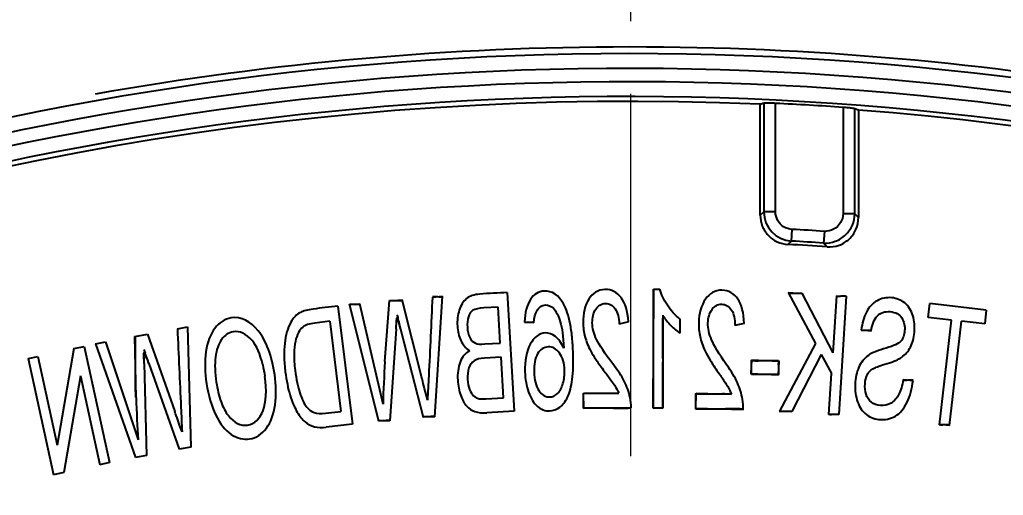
# Model space of a CAD drawing. Header units: millimetres. Extents: x 3054 to 4939, y -1170 to 130.
# Drawn here: x 4472.23 to 4505.29, y -112.8 to -96.8 of the extents above; entities that cross this region are included whole.
import ezdxf

# ---------------------------------------------------------------- set-up
doc = ezdxf.new("R2010")
doc.units = ezdxf.units.MM
doc.header["$LTSCALE"] = 16.335
doc.header["$PDMODE"] = 3
doc.header["$PDSIZE"] = 0.3125
doc.linetypes.add('CENTER', pattern=[0.6, 0.375, -0.075, 0.075, -0.075])
doc.layers.get('0').update_dxf_attribs({"linetype": 'CONTINUOUS'})
doc.layers.get('Defpoints').update_dxf_attribs({"linetype": 'CONTINUOUS'})
doc.layers.add('center', color=1, linetype='CENTER', lineweight=9)
doc.styles.get("Standard").update_dxf_attribs({"font": 'txt', "width": 0.8})
doc.dimstyles.get("Standard").update_dxf_attribs({"dimtxt": 0.15625, "dimasz": 0.1875, "dimexe": 0.125, "dimexo": 0.0625, "dimtad": 0, "dimtih": 1, "dimtoh": 1, "dimdsep": 46, "dimtxsty": 'Standard', "dimcen": 0.09, "dimadec": 0, "dimazin": 0, "dimtp": 0.01, "dimtm": 0.01, "dimtfac": 1, "dimtofl": 0, "dimtmove": 0, "dimatfit": 3, "dimfxl": 0, "dimtolj": 1, "dimarcsym": 0})

# ---------------------------------------------------------------- blocks, each defined once
blk = doc.blocks.new('*D324')
at = {"color": 4, "lineweight": -2}
blk.add_line((4492.764, -69.032), (4492.764, -39.248), dxfattribs=at)
at = {"layer": 'Defpoints', "color": 0}
for p in [(4492.764, -39.248), (4492.764, -69.032), (4492.764, -205.077)]:
    blk.add_point(p, dxfattribs=at)
at = {"color": 6, "insert": (4492.764, -34.248), "char_height": 5, "attachment_point": 5, "rotation": 90}
blk.add_mtext('\\A1;0.00', dxfattribs=at)
blk = doc.blocks.new('*D337')
at = {"color": 4, "lineweight": -2}
for p, q in [((4598.716, -49.248), (4598.716, -39.248)), ((4598.263, -59.248), (4598.716, -49.248)), ((4598.263, -198.122), (4598.263, -59.248))]:
    blk.add_line(p, q, dxfattribs=at)
at = {"layer": 'Defpoints', "color": 0}
for p in [(4598.716, -39.248), (4598.263, -198.122), (4492.764, -205.077)]:
    blk.add_point(p, dxfattribs=at)
at = {"color": 6, "insert": (4598.716, -30.581), "char_height": 5, "attachment_point": 5, "rotation": 90}
blk.add_mtext('\\A1;105.50', dxfattribs=at)
blk = doc.blocks.new('*D338')
at = {"color": 4, "lineweight": -2}
blk.add_line((4621.264, -84.428), (4621.264, -39.248), dxfattribs=at)
at = {"layer": 'Defpoints', "color": 0}
for p in [(4621.264, -39.248), (4621.264, -84.428), (4492.764, -205.077)]:
    blk.add_point(p, dxfattribs=at)
at = {"color": 6, "insert": (4621.264, -30.248), "char_height": 5, "attachment_point": 5, "rotation": 90}
blk.add_mtext('\\A1;128.50', dxfattribs=at)
blk = doc.blocks.new('*D325')
at = {"color": 4, "lineweight": -2}
blk.add_line((4624.779, -87.077), (4659.37, -87.077), dxfattribs=at)
at = {"layer": 'Defpoints', "color": 0}
for p in [(4624.779, -87.077), (4659.37, -87.077), (4492.764, -205.077)]:
    blk.add_point(p, dxfattribs=at)
at = {"color": 6, "insert": (4667.37, -87.077), "char_height": 5, "attachment_point": 5}
blk.add_mtext('\\A1;118.00', dxfattribs=at)
blk = doc.blocks.new('*D344')
at = {"color": 4, "lineweight": -2}
blk.add_line((4360.655, -87.077), (4327.293, -87.077), dxfattribs=at)
at = {"layer": 'Defpoints', "color": 0}
for p in [(4327.293, -87.077), (4360.655, -87.077), (4492.764, -205.077)]:
    blk.add_point(p, dxfattribs=at)
at = {"color": 6, "insert": (4319.293, -87.077), "char_height": 5, "attachment_point": 5}
blk.add_mtext('\\A1;118.00', dxfattribs=at)
blk = doc.blocks.new('*D329')
at = {"color": 4, "lineweight": -2}
blk.add_line((4364.264, -83.83), (4364.264, -39.373), dxfattribs=at)
at = {"layer": 'Defpoints', "color": 0}
for p in [(4364.264, -39.373), (4364.264, -83.83), (4492.764, -205.077)]:
    blk.add_point(p, dxfattribs=at)
at = {"color": 6, "insert": (4364.264, -30.373), "char_height": 5, "attachment_point": 5, "rotation": 90}
blk.add_mtext('\\A1;128.50', dxfattribs=at)
blk = doc.blocks.new('*D353')
at = {"color": 4, "lineweight": -2}
blk.add_line((4399.725, -185.979), (4399.725, -38.74), dxfattribs=at)
at = {"layer": 'Defpoints', "color": 0}
for p in [(4399.725, -38.74), (4399.725, -185.979), (4492.764, -205.077)]:
    blk.add_point(p, dxfattribs=at)
at = {"color": 6, "insert": (4399.725, -31.073), "char_height": 5, "attachment_point": 5, "rotation": 90}
blk.add_mtext('\\A1;93.04', dxfattribs=at)
blk = doc.blocks.new('*D354')
at = {"color": 4, "lineweight": -2}
blk.add_line((4417.363, -157.922), (4417.363, -38.74), dxfattribs=at)
at = {"layer": 'Defpoints', "color": 0}
for p in [(4417.363, -38.74), (4417.363, -157.922), (4492.764, -205.077)]:
    blk.add_point(p, dxfattribs=at)
at = {"color": 6, "insert": (4417.363, -31.073), "char_height": 5, "attachment_point": 5, "rotation": 90}
blk.add_mtext('\\A1;75.40', dxfattribs=at)
blk = doc.blocks.new('*D355')
at = {"color": 4, "lineweight": -2}
for p, q in [((4442.712, -48.74), (4442.712, -38.74)), ((4436.458, -58.74), (4442.712, -48.74)), ((4436.458, -156.917), (4436.458, -58.74))]:
    blk.add_line(p, q, dxfattribs=at)
at = {"layer": 'Defpoints', "color": 0}
for p in [(4442.712, -38.74), (4436.458, -156.917), (4492.764, -205.077)]:
    blk.add_point(p, dxfattribs=at)
at = {"color": 6, "insert": (4442.712, -31.407), "char_height": 5, "attachment_point": 5, "rotation": 90}
blk.add_mtext('\\A1;56.31', dxfattribs=at)
blk = doc.blocks.new('*D356')
at = {"color": 4, "lineweight": -2}
blk.add_line((4431.433, -181.037), (4431.433, -38.74), dxfattribs=at)
at = {"layer": 'Defpoints', "color": 0}
for p in [(4431.433, -38.74), (4431.433, -181.037), (4492.764, -205.077)]:
    blk.add_point(p, dxfattribs=at)
at = {"color": 6, "insert": (4431.433, -31.407), "char_height": 5, "attachment_point": 5, "rotation": 90}
blk.add_mtext('\\A1;61.33', dxfattribs=at)

msp = doc.modelspace()

# ---------------------------------------------------------------- linework, layer by layer
at = {"color": 6, "linetype": 'Continuous'}
for p, q in [((4497.119, -103.375), (4497.119, -99.642)), ((4497.238, -99.612), (4497.238, -103.263)), ((4497.632, -103.263), (4497.632, -99.613)), ((4499.905, -99.75), (4499.905, -103.331)), ((4500.299, -103.331), (4500.299, -99.796)), ((4500.418, -99.841), (4500.418, -103.458)), ((4497.119, -103.375), (4497.238, -103.263)), ((4497.632, -103.263), (4497.238, -103.263)), ((4500.299, -103.331), (4499.905, -103.331)), ((4500.299, -103.331), (4500.418, -103.458)), ((4498.167, -104.246), (4498.189, -103.853)), ((4499.274, -103.92), (4499.247, -104.314)), ((4498.167, -104.246), (4498.049, -104.359)), ((4499.365, -104.441), (4499.247, -104.314)), ((4486.102, -106.134), (4486.444, -106.103)), ((4486.177, -110.161), (4486.444, -106.103)), ((4488.614, -105.978), (4488.851, -109.971)), ((4493.52, -109.865), (4493.545, -105.865)), ((4493.545, -105.865), (4493.745, -105.867)), ((4498.06, -105.983), (4498.972, -107.693)), ((4498.06, -105.983), (4498.526, -106.012)), ((4498.519, -105.998), (4499.556, -108.011)), ((4499.678, -106.085), (4499.556, -108.011)), ((4499.678, -106.085), (4500.011, -106.106)), ((4500.011, -106.096), (4499.759, -110.088)), ((4482.926, -106.436), (4483.412, -110.407)), ((4484.297, -110.313), (4483.308, -106.37)), ((4483.311, -106.385), (4483.656, -106.354)), ((4484.44, -109.739), (4483.656, -106.354)), ((4484.504, -108.303), (4484.654, -106.245)), ((4484.653, -106.264), (4485.08, -106.226)), ((4485.756, -108.896), (4485.08, -106.226)), ((4502.768, -106.82), (4502.821, -106.352)), ((4504.716, -106.568), (4502.821, -106.352)), ((4488.309, -106.467), (4487.827, -106.495)), ((4488.381, -107.68), (4488.309, -106.467)), ((4493.849, -106.751), (4493.83, -109.867)), ((4504.716, -106.568), (4504.663, -107.035)), ((4482.652, -106.943), (4482.144, -107.005)), ((4482.652, -106.943), (4483.023, -109.981)), ((4489.507, -107), (4489.195, -106.972)), ((4492.69, -106.961), (4492.382, -107.045)), ((4494.421, -106.87), (4494.418, -107.344)), ((4496.577, -107.019), (4496.266, -107.089)), ((4503.55, -106.908), (4502.768, -106.82)), ((4503.149, -110.434), (4503.55, -106.908)), ((4503.483, -110.453), (4503.881, -106.946)), ((4504.663, -107.035), (4503.881, -106.946)), ((4476.099, -107.462), (4476.52, -107.384)), ((4476.52, -107.384), (4477.441, -109.98)), ((4477.529, -107.197), (4477.867, -107.135)), ((4477.867, -107.135), (4477.976, -111.182)), ((4484.879, -107.196), (4484.667, -110.296)), ((4485.032, -107.209), (4485.785, -110.178)), ((4500.847, -107.274), (4500.515, -107.244)), ((4474.774, -107.706), (4475.114, -107.643)), ((4474.774, -107.706), (4476.119, -111.525)), ((4475.114, -107.643), (4476.209, -110.941)), ((4476.139, -109.506), (4476.099, -107.462)), ((4487.86, -107.711), (4488.381, -107.68)), ((4498.972, -107.693), (4497.761, -109.972)), ((4474.048, -107.868), (4473.485, -111.121)), ((4474.048, -107.868), (4474.395, -107.793)), ((4474.395, -107.793), (4475.247, -111.701)), ((4499.169, -108.062), (4498.178, -109.985)), ((4499.169, -108.062), (4499.512, -108.707)), ((4472.508, -108.204), (4472.834, -108.133)), ((4472.508, -108.204), (4473.36, -112.112)), ((4472.834, -108.133), (4473.485, -111.121)), ((4476.41, -108.368), (4476.486, -111.458)), ((4476.564, -108.367), (4477.588, -111.254)), ((4488.409, -108.15), (4487.85, -108.183)), ((4488.49, -109.521), (4488.409, -108.15)), ((4496.814, -108.719), (4496.835, -108.249)), ((4496.835, -108.249), (4497.74, -108.289)), ((4497.74, -108.289), (4497.719, -108.759)), ((4497.719, -108.759), (4496.814, -108.719)), ((4499.424, -110.088), (4499.512, -108.707)), ((4474.27, -108.786), (4473.707, -112.037)), ((4474.27, -108.786), (4474.92, -111.772)), ((4501.922, -108.906), (4502.255, -108.936)), ((4491.177, -109.377), (4492.361, -109.359)), ((4491.185, -109.887), (4491.177, -109.377)), ((4494.95, -109.878), (4494.964, -109.369)), ((4494.964, -109.369), (4496.148, -109.401)), ((4487.892, -109.557), (4488.49, -109.521)), ((4482.507, -110.044), (4483.023, -109.981)), ((4488.851, -109.971), (4487.925, -110.026)), ((4492.782, -109.863), (4491.185, -109.887)), ((4493.83, -109.867), (4493.52, -109.865)), ((4496.546, -109.922), (4494.95, -109.878)), ((4498.171, -109.998), (4497.761, -109.972)), ((4499.758, -110.098), (4499.425, -110.077)), ((4483.412, -110.407), (4482.534, -110.514)), ((4484.668, -110.279), (4484.297, -110.313)), ((4486.178, -110.143), (4485.785, -110.178)), ((4503.483, -110.453), (4503.151, -110.416)), ((4477.976, -111.182), (4477.588, -111.254)), ((4475.247, -111.701), (4474.92, -111.772)), ((4476.486, -111.458), (4476.119, -111.525)), ((4473.707, -112.037), (4473.36, -112.112))]:
    msp.add_line(p, q, dxfattribs=at)
for centre, radius, start, end in [((4492.738, -200.047), 102.331, 79.88634, 100.11366), ((4492.738, -200.047), 102.106, 14.82382, 151.07152), ((4492.738, -200.047), 101.607, 14.8262, 150.88167), ((4492.738, -200.047), 101.159, 14.89345, 150.74007), ((4492.738, -200.047), 100.659, 14.89585, 150.80622), ((4492.738, -200.047), 100.5, 87.50192, 136.84821), ((4492.738, -200.047), 100.553, 85.91285, 87.21069), ((4492.738, -200.047), 100.5, 43.15179, 85.61752), ((4498.236, -103.25), 0.999, 180.7435, 266.014), ((4492.738, -200.047), 96.348, 86.11034, 86.75688), ((4492.738, -200.047), 95.835, 86.03502, 86.82338), ((4492.738, -200.047), 95.954, 86.11034, 86.75688), ((4546.062, -91.42), 63.039, 194.05117, 194.17079), ((4544.605, -91.787), 61.536, 194.04976, 194.16945), ((4403.078, -101.591), 81.993, 356.08053, 356.32795), ((4402.993, -101.585), 82.078, 356.08063, 356.32498), ((4535.868, -86.989), 63.039, 199.36954, 199.48917), ((4534.458, -87.487), 61.544, 199.36815, 199.48782), ((4394.442, -110.37), 81.993, 1.39891, 1.64633), ((4394.357, -110.372), 82.078, 1.39901, 1.64336), ((4523.026, -110.728), 38.599, 176.399, 178.532)]:
    msp.add_arc(centre, radius, start, end, dxfattribs=at)
for centre, major_axis, start_param, end_param in [((4525.079, -200.047), (108.81, 0), 1.829543, 1.830674), ((4459.229, -200.047), (112.742, 0), 1.196803, 1.197936)]:
    msp.add_ellipse(centre, major_axis=major_axis, ratio=0.954809, start_param=start_param, end_param=end_param, dxfattribs=at)
for points, knots in [([(4497.632, -99.613), (4497.572, -99.61), (4497.465, -99.606), (4497.334, -99.607), (4497.261, -99.606), (4497.238, -99.612)], [0, 0, 0, 0, 0.455859, 0.813983, 1, 1, 1, 1]), ([(4500.299, -99.796), (4500.276, -99.787), (4500.203, -99.779), (4500.072, -99.762), (4499.965, -99.754), (4499.905, -99.75)], [0, 0, 0, 0, 0.187762, 0.545861, 1, 1, 1, 1]), ([(4497.119, -103.375), (4497.119, -103.5), (4497.166, -103.75), (4497.369, -104.07), (4497.677, -104.291), (4497.924, -104.352), (4498.049, -104.359)], [0, 0, 0, 0, 0.251896, 0.499951, 0.747869, 1, 1, 1, 1]), ([(4498.189, -103.853), (4498.09, -103.844), (4497.893, -103.787), (4497.68, -103.561), (4497.634, -103.361), (4497.632, -103.263)], [0, 0, 0, 0, 0.335983, 0.666224, 1, 1, 1, 1]), ([(4499.247, -104.314), (4499.379, -104.321), (4499.653, -104.279), (4500.002, -104.06), (4500.239, -103.726), (4500.297, -103.46), (4500.299, -103.331)], [0, 0, 0, 0, 0.248693, 0.50349, 0.75646, 1, 1, 1, 1]), ([(4499.905, -103.331), (4499.903, -103.433), (4499.842, -103.648), (4499.6, -103.877), (4499.379, -103.923), (4499.274, -103.92)], [0, 0, 0, 0, 0.323391, 0.667469, 1, 1, 1, 1]), ([(4499.365, -104.441), (4499.5, -104.45), (4499.774, -104.414), (4500.126, -104.201), (4500.363, -103.865), (4500.418, -103.593), (4500.418, -103.458)], [0, 0, 0, 0, 0.252205, 0.499952, 0.747676, 1, 1, 1, 1]), ([(4488.614, -105.978), (4488.46, -105.987), (4488.156, -106.008), (4487.744, -106.019), (4487.428, -106.069), (4487.176, -106.208), (4486.97, -106.556), (4486.907, -107.11), (4487.027, -107.612), (4487.221, -107.854), (4487.345, -107.938)], [0, 0, 0, 0, 0.122015, 0.24403, 0.318414, 0.392798, 0.543324, 0.698933, 0.849311, 1, 1, 1, 1]), ([(4491.897, -105.876), (4491.666, -105.88), (4491.294, -106.125), (4491.128, -106.839), (4491.188, -107.312), (4491.229, -107.463)], [0, 0, 0, 0, 0.396534, 0.794317, 1, 1, 1, 1]), ([(4495.83, -105.901), (4495.6, -105.896), (4495.219, -106.125), (4495.02, -106.831), (4495.062, -107.306), (4495.097, -107.459)], [0, 0, 0, 0, 0.39606, 0.794156, 1, 1, 1, 1]), ([(4496.577, -107.019), (4496.567, -106.665), (4496.425, -106.117), (4496.057, -105.909), (4495.83, -105.901)], [0, 0, 0, 0, 0.50458, 1, 1, 1, 1]), ([(4482.926, -106.436), (4482.647, -106.47), (4482.143, -106.516), (4481.758, -106.601), (4481.663, -106.649)], [0, 0, 0, 0, 0.594904, 1, 1, 1, 1]), ([(4486.102, -106.134), (4486.06, -107.015), (4486.007, -108.171), (4485.948, -109.333), (4485.935, -109.604)], [0, 0, 0, 0, 0.761403, 1, 1, 1, 1]), ([(4489.895, -107.339), (4489.693, -107.348), (4489.331, -107.62), (4489.15, -108.51), (4489.307, -109.378), (4489.609, -109.869), (4490.015, -110.01), (4490.394, -109.876), (4490.659, -109.542), (4490.798, -109.046), (4490.839, -108.51), (4490.836, -107.999), (4490.8, -107.468), (4490.712, -106.868), (4490.6, -106.53), (4490.506, -106.358)], [0, 0, 0, 0, 0.13176, 0.265388, 0.354113, 0.443303, 0.533073, 0.608524, 0.683975, 0.758832, 0.79626, 0.833688, 0.875266, 0.916844, 1, 1, 1, 1]), ([(4491.62, -107.558), (4491.525, -107.369), (4491.431, -106.993), (4491.553, -106.499), (4491.779, -106.351), (4491.909, -106.346)], [0, 0, 0, 0, 0.34257, 0.676575, 1, 1, 1, 1]), ([(4501.869, -108.16), (4501.996, -108.072), (4502.195, -107.845), (4502.334, -107.329), (4502.284, -106.73), (4502.101, -106.435), (4501.976, -106.331)], [0, 0, 0, 0, 0.245578, 0.488473, 0.745191, 1, 1, 1, 1]), ([(4480.811, -109.754), (4480.856, -109.432), (4480.836, -108.757), (4480.608, -107.847), (4480.147, -107.016), (4479.675, -106.785), (4479.339, -106.833)], [0, 0, 0, 0, 0.211934, 0.409251, 0.606569, 1, 1, 1, 1]), ([(4481.663, -106.649), (4481.529, -106.72), (4481.285, -106.981), (4481.13, -107.539), (4481.107, -108.133), (4481.158, -108.777), (4481.306, -109.491), (4481.555, -110.042), (4481.812, -110.362), (4482.017, -110.467), (4482.136, -110.497)], [0, 0, 0, 0, 0.119885, 0.277447, 0.357829, 0.438212, 0.577495, 0.717553, 0.858776, 1, 1, 1, 1]), ([(4487.827, -106.495), (4487.655, -106.509), (4487.432, -106.551), (4487.295, -106.765), (4487.255, -107.167), (4487.309, -107.406), (4487.357, -107.496)], [0, 0, 0, 0, 0.246116, 0.489767, 0.733417, 1, 1, 1, 1]), ([(4493.849, -106.751), (4493.917, -106.864), (4494.112, -107.107), (4494.328, -107.288), (4494.418, -107.344)], [0, 0, 0, 0, 0.5017, 1, 1, 1, 1]), ([(4495.484, -107.57), (4495.397, -107.378), (4495.321, -106.992), (4495.411, -106.676), (4495.498, -106.551)], [0, 0, 0, 0, 0.506329, 1, 1, 1, 1]), ([(4500.847, -107.274), (4500.884, -107.046), (4501.018, -106.708), (4501.302, -106.609), (4501.483, -106.622)], [0, 0, 0, 0, 0.501992, 1, 1, 1, 1]), ([(4479.339, -106.833), (4479.118, -106.869), (4478.736, -107.114), (4478.43, -107.922), (4478.459, -109.072), (4478.784, -110.177), (4479.136, -110.62), (4479.34, -110.752)], [0, 0, 0, 0, 0.194245, 0.390667, 0.588998, 0.79422, 1, 1, 1, 1]), ([(4485.032, -107.209), (4485.017, -107.15), (4484.987, -107.013), (4484.937, -106.883), (4484.918, -106.807)], [0, 0, 0, 0, 0.43932, 1, 1, 1, 1]), ([(4484.918, -106.807), (4484.937, -106.883), (4484.987, -107.013), (4485.017, -107.15), (4485.032, -107.209)], [0, 0, 0, 0, 0.560829, 1, 1, 1, 1]), ([(4501.88, -106.834), (4501.956, -106.96), (4501.999, -107.182), (4501.935, -107.471), (4501.844, -107.663), (4501.615, -107.779), (4501.353, -107.85)], [0, 0, 0, 0, 0.358403, 0.517507, 0.676611, 1, 1, 1, 1]), ([(4477.529, -107.197), (4477.569, -108.079), (4477.624, -109.234), (4477.672, -110.397), (4477.685, -110.668)], [0, 0, 0, 0, 0.761403, 1, 1, 1, 1]), ([(4479.408, -107.298), (4479.25, -107.325), (4478.979, -107.503), (4478.804, -108.014), (4478.783, -108.538), (4478.838, -109.093), (4478.979, -109.689), (4479.318, -110.309), (4479.651, -110.477), (4479.887, -110.44)], [0, 0, 0, 0, 0.158606, 0.318724, 0.399337, 0.47995, 0.609783, 0.739615, 1, 1, 1, 1]), ([(4481.741, -107.139), (4481.632, -107.231), (4481.5, -107.474), (4481.434, -108.016), (4481.471, -108.542), (4481.549, -109.031), (4481.609, -109.257), (4481.643, -109.358)], [0, 0, 0, 0, 0.364617, 0.548262, 0.731906, 0.865953, 1, 1, 1, 1]), ([(4495.097, -107.459), (4495.113, -107.538), (4495.16, -107.7), (4495.261, -107.947), (4495.417, -108.236), (4495.684, -108.632), (4495.926, -108.981), (4496.002, -109.103), (4496.026, -109.145)], [0, 0, 0, 0, 0.173689, 0.347377, 0.523936, 0.700496, 0.850248, 1, 1, 1, 1]), ([(4476.564, -108.367), (4476.543, -108.31), (4476.501, -108.176), (4476.439, -108.051), (4476.413, -107.977)], [0, 0, 0, 0, 0.43932, 1, 1, 1, 1]), ([(4476.413, -107.977), (4476.439, -108.051), (4476.501, -108.176), (4476.543, -108.31), (4476.564, -108.367)], [0, 0, 0, 0, 0.560829, 1, 1, 1, 1]), ([(4487.345, -107.938), (4487.204, -108.02), (4486.992, -108.287), (4486.914, -108.884), (4487.038, -109.478), (4487.177, -109.724), (4487.253, -109.805)], [0, 0, 0, 0, 0.271178, 0.547516, 0.77295, 1, 1, 1, 1]), ([(4489.995, -107.806), (4489.842, -107.815), (4489.659, -107.938), (4489.528, -108.291), (4489.507, -108.656), (4489.555, -109.026), (4489.632, -109.2), (4489.682, -109.274)], [0, 0, 0, 0, 0.329763, 0.493426, 0.657088, 0.828544, 1, 1, 1, 1]), ([(4490.309, -109.372), (4490.387, -109.296), (4490.508, -109.066), (4490.575, -108.5), (4490.476, -108.159), (4490.371, -108.016)], [0, 0, 0, 0, 0.291212, 0.578558, 1, 1, 1, 1]), ([(4491.423, -107.949), (4491.467, -108.034), (4491.582, -108.227), (4491.865, -108.61), (4492.122, -108.949), (4492.203, -109.067), (4492.23, -109.109)], [0, 0, 0, 0, 0.270538, 0.541076, 0.770538, 1, 1, 1, 1]), ([(4487.503, -108.273), (4487.423, -108.324), (4487.305, -108.491), (4487.263, -108.889), (4487.313, -109.146), (4487.351, -109.24)], [0, 0, 0, 0, 0.344956, 0.694073, 1, 1, 1, 1]), ([(4500.461, -108.434), (4500.38, -108.592), (4500.276, -108.979), (4500.332, -109.622), (4500.518, -109.941), (4500.647, -110.054)], [0, 0, 0, 0, 0.331153, 0.664687, 1, 1, 1, 1]), ([(4500.722, -108.738), (4500.744, -108.694), (4500.809, -108.611), (4500.924, -108.522), (4501.158, -108.436), (4501.382, -108.368)], [0, 0, 0, 0, 0.306579, 0.613158, 1, 1, 1, 1]), ([(4500.854, -109.665), (4500.77, -109.598), (4500.652, -109.417), (4500.621, -109.047), (4500.679, -108.828), (4500.722, -108.738)], [0, 0, 0, 0, 0.338808, 0.673536, 1, 1, 1, 1]), ([(4479.887, -110.44), (4480.12, -110.406), (4480.478, -110.067), (4480.541, -109.276), (4480.47, -108.804)], [0, 0, 0, 0, 0.504575, 1, 1, 1, 1]), ([(4492.782, -109.863), (4492.783, -109.743), (4492.746, -109.441), (4492.637, -109.144), (4492.549, -108.964)], [0, 0, 0, 0, 0.388617, 1, 1, 1, 1]), ([(4487.351, -109.24), (4487.388, -109.335), (4487.477, -109.478), (4487.6, -109.537), (4487.675, -109.553)], [0, 0, 0, 0, 0.49389, 1, 1, 1, 1]), ([(4501.782, -109.401), (4501.72, -109.528), (4501.533, -109.735), (4501.286, -109.797), (4501.156, -109.783)], [0, 0, 0, 0, 0.492302, 1, 1, 1, 1]), ([(4479.34, -110.752), (4479.543, -110.887), (4479.989, -110.988), (4480.569, -110.621), (4480.766, -110.078), (4480.811, -109.754)], [0, 0, 0, 0, 0.315899, 0.658238, 1, 1, 1, 1]), ([(4481.882, -109.838), (4481.946, -109.922), (4482.099, -110.042), (4482.347, -110.065), (4482.507, -110.044)], [0, 0, 0, 0, 0.503936, 1, 1, 1, 1]), ([(4487.253, -109.805), (4487.33, -109.889), (4487.509, -110.007), (4487.771, -110.035), (4487.925, -110.026)], [0, 0, 0, 0, 0.503709, 1, 1, 1, 1]), ([(4500.647, -110.054), (4500.776, -110.173), (4501.145, -110.306), (4501.505, -110.234), (4501.662, -110.138)], [0, 0, 0, 0, 0.441038, 1, 1, 1, 1])]:
    msp.add_open_spline(points, degree=3, knots=knots, dxfattribs=at)
for points in [[(4486.103, -106.118), (4486.159, -106.113), (4486.273, -106.118), (4486.387, -106.123), (4486.443, -106.118)], [(4489.864, -105.928), (4489.668, -105.936), (4489.512, -106.033), (4489.394, -106.216)], [(4490.506, -106.358), (4490.34, -106.064), (4490.127, -105.92), (4489.864, -105.928)], [(4492.444, -106.15), (4492.306, -105.967), (4492.123, -105.874), (4491.897, -105.876)], [(4493.533, -109.866), (4493.537, -109.2), (4493.533, -107.866), (4493.529, -106.533), (4493.533, -105.866)], [(4493.533, -105.866), (4493.568, -105.866), (4493.639, -105.866), (4493.709, -105.866), (4493.745, -105.866)], [(4493.998, -106.404), (4493.878, -106.222), (4493.794, -106.043), (4493.745, -105.867)], [(4498.068, -105.998), (4498.143, -106.002), (4498.293, -105.998), (4498.444, -105.993), (4498.519, -105.998)], [(4499.677, -106.096), (4499.733, -106.099), (4499.844, -106.096), (4499.956, -106.092), (4500.011, -106.096)], [(4483.308, -106.37), (4483.366, -106.365), (4483.483, -106.37), (4483.601, -106.375), (4483.659, -106.37)], [(4484.654, -106.245), (4484.726, -106.239), (4484.87, -106.245), (4485.013, -106.251), (4485.085, -106.245)], [(4489.394, -106.216), (4489.275, -106.403), (4489.208, -106.655), (4489.195, -106.972)], [(4489.607, -106.604), (4489.683, -106.473), (4489.781, -106.404), (4489.901, -106.397)], [(4489.901, -106.397), (4489.996, -106.396), (4490.087, -106.434), (4490.17, -106.509)], [(4491.909, -106.346), (4492.05, -106.346), (4492.162, -106.407), (4492.247, -106.529)], [(4492.69, -106.961), (4492.664, -106.608), (4492.583, -106.338), (4492.444, -106.15)], [(4494.421, -106.87), (4494.259, -106.745), (4494.118, -106.589), (4493.998, -106.404)], [(4495.498, -106.551), (4495.584, -106.43), (4495.693, -106.37), (4495.824, -106.371)], [(4495.824, -106.371), (4495.963, -106.378), (4496.073, -106.443), (4496.153, -106.569)], [(4501.046, -106.253), (4500.899, -106.336), (4500.78, -106.466), (4500.689, -106.64)], [(4501.538, -106.154), (4501.357, -106.141), (4501.193, -106.173), (4501.046, -106.253)], [(4501.976, -106.331), (4501.848, -106.231), (4501.703, -106.172), (4501.538, -106.154)], [(4489.507, -107), (4489.527, -106.823), (4489.56, -106.689), (4489.607, -106.604)], [(4490.17, -106.509), (4490.26, -106.614), (4490.336, -106.763), (4490.398, -106.96)], [(4492.247, -106.529), (4492.333, -106.656), (4492.377, -106.827), (4492.382, -107.045)], [(4493.84, -106.738), (4493.836, -107.259), (4493.84, -108.302), (4493.843, -109.345), (4493.84, -109.866)], [(4496.153, -106.569), (4496.234, -106.699), (4496.271, -106.872), (4496.266, -107.089)], [(4500.689, -106.64), (4500.599, -106.816), (4500.54, -107.019), (4500.515, -107.244)], [(4501.483, -106.622), (4501.672, -106.641), (4501.804, -106.713), (4501.88, -106.834)], [(4482.144, -107.005), (4481.954, -107.032), (4481.82, -107.074), (4481.741, -107.139)], [(4489.509, -106.986), (4489.457, -106.981), (4489.351, -106.986), (4489.246, -106.991), (4489.194, -106.986)], [(4490.398, -106.96), (4490.459, -107.159), (4490.497, -107.458), (4490.515, -107.848)], [(4494.419, -106.869), (4494.419, -106.948), (4494.419, -107.107), (4494.42, -107.265), (4494.419, -107.345)], [(4480.039, -107.59), (4479.841, -107.365), (4479.631, -107.267), (4479.408, -107.298)], [(4490.233, -107.46), (4490.123, -107.377), (4490.01, -107.337), (4489.895, -107.339)], [(4500.85, -107.259), (4500.794, -107.254), (4500.681, -107.259), (4500.568, -107.264), (4500.512, -107.259)], [(4476.129, -109.506), (4476.122, -109.164), (4476.124, -108.482), (4476.125, -107.799), (4476.119, -107.458)], [(4480.396, -108.413), (4480.309, -108.036), (4480.19, -107.762), (4480.039, -107.59)], [(4487.357, -107.496), (4487.404, -107.589), (4487.469, -107.651), (4487.552, -107.684)], [(4487.552, -107.684), (4487.615, -107.714), (4487.717, -107.723), (4487.86, -107.711)], [(4490.515, -107.848), (4490.436, -107.675), (4490.342, -107.544), (4490.233, -107.46)], [(4491.229, -107.463), (4491.268, -107.62), (4491.333, -107.781), (4491.423, -107.949)], [(4492.161, -108.375), (4491.895, -108.026), (4491.716, -107.753), (4491.62, -107.558)], [(4495.99, -108.409), (4495.739, -108.049), (4495.571, -107.769), (4495.484, -107.57)], [(4490.371, -108.016), (4490.264, -107.873), (4490.139, -107.804), (4489.995, -107.806)], [(4500.807, -108.055), (4500.659, -108.151), (4500.542, -108.279), (4500.461, -108.434)], [(4501.353, -107.85), (4501.091, -107.926), (4500.908, -107.996), (4500.807, -108.055)], [(4480.396, -108.413), (4480.424, -108.533), (4480.449, -108.663), (4480.47, -108.804)], [(4487.85, -108.183), (4487.697, -108.195), (4487.581, -108.225), (4487.503, -108.273)], [(4492.549, -108.964), (4492.46, -108.789), (4492.332, -108.593), (4492.161, -108.375)], [(4496.352, -109.014), (4496.271, -108.835), (4496.15, -108.634), (4495.99, -108.409)], [(4496.824, -108.739), (4496.828, -108.66), (4496.824, -108.504), (4496.821, -108.347), (4496.824, -108.269)], [(4496.824, -108.269), (4496.975, -108.276), (4497.277, -108.269), (4497.579, -108.262), (4497.729, -108.269)], [(4497.729, -108.269), (4497.726, -108.347), (4497.729, -108.504), (4497.733, -108.66), (4497.729, -108.739)], [(4501.382, -108.368), (4501.607, -108.302), (4501.768, -108.232), (4501.869, -108.16)], [(4497.729, -108.739), (4497.579, -108.732), (4497.277, -108.739), (4496.975, -108.745), (4496.824, -108.739)], [(4485.935, -109.604), (4485.833, -109.199), (4485.772, -108.964), (4485.756, -108.896)], [(4496.523, -109.567), (4496.49, -109.382), (4496.432, -109.197), (4496.352, -109.014)], [(4501.922, -108.906), (4501.89, -109.109), (4501.844, -109.275), (4501.782, -109.401)], [(4501.919, -108.921), (4501.976, -108.926), (4502.088, -108.921), (4502.201, -108.916), (4502.257, -108.921)], [(4502.055, -109.674), (4502.158, -109.462), (4502.225, -109.215), (4502.255, -108.936)], [(4481.643, -109.358), (4481.711, -109.565), (4481.79, -109.727), (4481.882, -109.838)], [(4489.682, -109.274), (4489.779, -109.428), (4489.901, -109.5), (4490.044, -109.493)], [(4490.044, -109.493), (4490.144, -109.491), (4490.232, -109.451), (4490.309, -109.372)], [(4491.181, -109.875), (4491.179, -109.79), (4491.181, -109.621), (4491.182, -109.453), (4491.181, -109.368)], [(4491.181, -109.368), (4491.378, -109.365), (4491.773, -109.368), (4492.168, -109.371), (4492.365, -109.368)], [(4492.23, -109.109), (4492.281, -109.193), (4492.325, -109.276), (4492.361, -109.359)], [(4494.957, -109.9), (4494.96, -109.814), (4494.957, -109.643), (4494.955, -109.471), (4494.957, -109.385)], [(4494.957, -109.385), (4495.154, -109.39), (4495.549, -109.385), (4495.944, -109.38), (4496.141, -109.385)], [(4496.026, -109.145), (4496.075, -109.232), (4496.116, -109.317), (4496.148, -109.401)], [(4476.139, -109.506), (4476.155, -110.018), (4476.178, -110.498), (4476.209, -110.941)], [(4487.675, -109.553), (4487.717, -109.564), (4487.79, -109.564), (4487.892, -109.557)], [(4496.546, -109.922), (4496.552, -109.802), (4496.543, -109.684), (4496.523, -109.567)], [(4501.156, -109.783), (4501.039, -109.775), (4500.937, -109.736), (4500.854, -109.665)], [(4501.662, -110.138), (4501.821, -110.044), (4501.951, -109.888), (4502.055, -109.674)], [(4477.685, -110.668), (4477.545, -110.275), (4477.464, -110.045), (4477.441, -109.98)], [(4492.783, -109.875), (4492.516, -109.879), (4491.982, -109.875), (4491.448, -109.871), (4491.181, -109.875)], [(4493.84, -109.866), (4493.788, -109.866), (4493.686, -109.866), (4493.584, -109.867), (4493.533, -109.866)], [(4496.546, -109.9), (4496.282, -109.893), (4495.752, -109.9), (4495.222, -109.907), (4494.957, -109.9)], [(4498.178, -109.985), (4498.107, -109.98), (4497.966, -109.985), (4497.824, -109.989), (4497.754, -109.985)], [(4499.759, -110.088), (4499.703, -110.084), (4499.591, -110.088), (4499.48, -110.091), (4499.424, -110.088)], [(4484.667, -110.296), (4484.605, -110.302), (4484.48, -110.296), (4484.355, -110.29), (4484.293, -110.296)], [(4486.177, -110.161), (4486.111, -110.167), (4485.978, -110.161), (4485.846, -110.155), (4485.78, -110.161)], [(4503.485, -110.434), (4503.429, -110.428), (4503.317, -110.434), (4503.205, -110.441), (4503.149, -110.434)], [(4482.136, -110.497), (4482.254, -110.528), (4482.387, -110.532), (4482.534, -110.514)]]:
    msp.add_open_spline(points, degree=3, dxfattribs=at)
at = {"layer": 'center', "color": 1, "linetype": 'CENTER', "ltscale": 1.990328}
msp.add_line((4492.764, -365.077), (4492.764, -45.077), dxfattribs=at)

# ---------------------------------------------------------------- dimensions: what is measured, and where the dimension line sits
for feature_location, offset, dtype, origin, picture, middle in [((4621.264, -84.428), (0, 45.181), 1, (4492.764, -205.077), '*D338', (4621.264, -30.248)), ((4364.264, -83.83), (0, 44.457), 1, (4492.764, -205.077), '*D329', (4364.264, -30.373)), ((4598.263, -198.122), (0.452, 158.874), 1, (4492.764, -205.077), '*D337', (4598.716, -30.581)), ((4399.725, -185.979), (0, 147.239), 1, (4492.764, -205.077), '*D353', (4399.725, -31.073)), ((4417.363, -157.922), (0, 119.182), 1, (4492.764, -205.077), '*D354', (4417.363, -31.073)), ((4431.433, -181.037), (0, 142.297), 1, (4492.764, -205.077), '*D356', (4431.433, -31.407)), ((4436.458, -156.917), (6.253, 118.177), 1, (4492.764, -205.077), '*D355', (4442.712, -31.407)), ((4492.764246662, -69.031669191), (0, 29.784139534), 1, (4492.764246662, -205.077175407), '*D324', (4492.764246662, -34.247529657)), ((4360.655, -87.077), (-33.362, 0), 0, (4492.764, -205.077), '*D344', (4319.293, -87.077)), ((4624.779, -87.077), (34.59, 0), 0, (4492.764, -205.077), '*D325', (4667.37, -87.077))]:
    dim = msp.add_ordinate_dim(feature_location=feature_location, offset=offset, dtype=dtype, origin=origin, dimstyle='Standard', override={"dimtxt": 5, "dimasz": 5, "dimexe": 0, "dimexo": 0, "dimgap": 0, "dimtih": 0, "dimtoh": 0, "dimzin": 0, "dimcen": 0, "dimclrd": 4, "dimclre": 4, "dimclrt": 6, "dimadec": 2, "dimtp": 0, "dimtm": 0, "dimtzin": 0})
    dim.commit()
    dim.dimension.update_dxf_attribs({"geometry": picture, "text_midpoint": middle})

doc.saveas('drawing.dxf')
